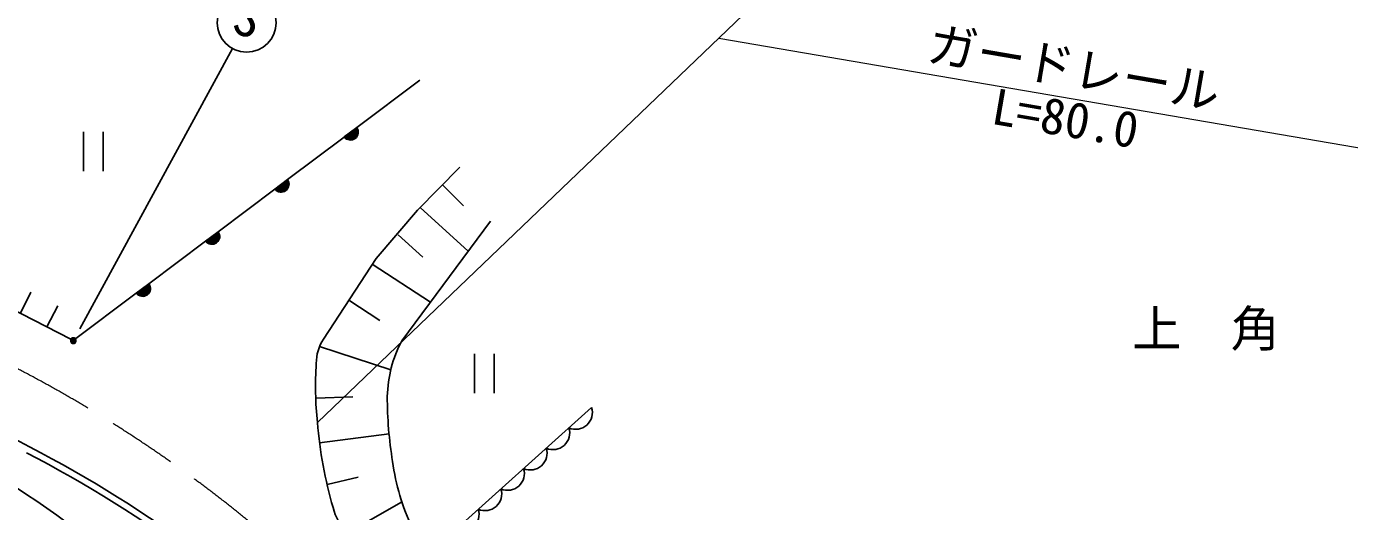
# Model space of a CAD drawing. Units: millimetres, scale not verified. Extents: x 40000 to 680000, y 20000 to 380000.
# Drawn here: x 119007 to 186267, y 295699 to 320363 of the extents above; entities that cross this region are included whole.
import ezdxf
from ezdxf.enums import TextEntityAlignment as Align

# ---------------------------------------------------------------- set-up
doc = ezdxf.new("R2010")
doc.units = ezdxf.units.MM
doc.header["$LTSCALE"] = 1000
doc.linetypes.add('CHAIN', pattern=[18.5, 12, -1.5, 3.5, -1.5])
for name, color, linetype, lineweight in [('M-BGD', 7, 'Continuous', 25), ('M-BMK', 2, 'CHAIN', 13), ('M-STR-HTXT', 7, 'Continuous', 13), ('M-STR-STRC', 7, 'Continuous', 25)]:
    doc.layers.add(name, color=color, linetype=linetype, lineweight=lineweight)
doc.layers.add('M-BMK-HTXT', color=7, linetype='Continuous')
doc.styles.add('ＭＳ ゴシック', font='')
doc.styles.get('ＭＳ ゴシック').set_extended_font_data('MS Gothic')

msp = doc.modelspace()

# ---------------------------------------------------------------- hatches: boundary and pattern name
at = {"layer": 'M-BGD'}
for points in [[(135158, 314746, 0.41421), (135718, 314667, 0.41421), (135797, 315227)], [(131636, 312097, 1), (132275, 312578)], [(128114, 309447, 0.41422), (128674, 309368, 0.41422), (128754, 309928)], [(124592, 306798, 0.41421), (125153, 306719, 0.41421), (125232, 307279)]]:
    msp.add_hatch(color=256, dxfattribs=at).paths.add_polyline_path(points)
at = {"layer": 'M-BMK'}
msp.add_hatch(color=256, dxfattribs=at).paths.add_polyline_path([(121540, 304389, 0.41421), (121390, 304539, 0.41421), (121240, 304389, 1)])

# ---------------------------------------------------------------- linework, layer by layer
at = {"layer": 'M-BGD'}
for p, q in [((135805, 315233), (138999, 317636)), ((121901, 315008), (121901, 313008)), ((122901, 315008), (122901, 313008)), ((132275, 312578), (135150, 314740)), ((128754, 309928), (131636, 312097)), ((141227, 311251), (140149, 312305)), ((139029, 311160), (141469, 308941)), ((142599, 310466), (138088, 304381)), ((125232, 307279), (128114, 309447)), ((137903, 309769), (139151, 308634)), ((139546, 306348), (136589, 308275)), ((118696, 305780), (119230, 306855)), ((121390, 304389), (124592, 306798)), ((120048, 305095), (120599, 306161)), ((135395, 306442), (136972, 305415)), ((133905, 304086), (137526, 302901)), ((141789, 303711), (141789, 301711)), ((142789, 303711), (142789, 301711)), ((133715, 301470), (135605, 301527)), ((139673, 293747), (147739, 300988)), ((137438, 299651), (133908, 299190)), ((135873, 297444), (134287, 297080)), ((138075, 296178), (135311, 294606))]:
    msp.add_line(p, q, dxfattribs=at)
for points in [[(135158, 314746, 0.41421), (135718, 314667, 0.41421), (135797, 315227)], [(131636, 312097, 1), (132275, 312578)], [(128114, 309447, 0.41422), (128674, 309368, 0.41422), (128754, 309928)], [(124592, 306798, 0.41421), (125153, 306719, 0.41421), (125232, 307279)]]:
    msp.add_lwpolyline(points, format="xyb", close=True, dxfattribs=at)
for points in [[(141030, 313206), (138892, 311020), (136779, 308567), (134103, 304459)], [(118480, 296920), (119012, 296572), (119539, 296222), (120050, 295868), (120545, 295511), (121033, 295151), (121512, 294789), (121978, 294423), (122430, 294055)]]:
    msp.add_lwpolyline(points, dxfattribs=at)
for centre, radius, start, end in [((75614, 219054), 96838, 61.87843, 75.21473), ((63428, 195148), 117851, 61.77497, 70.69381), ((135925, 303253), 2185, 146.51002, 180.50546), ((143659, 301420), 6309, 152.00405, 178.76756), ((151752, 302068), 18049, 176.29773, 185.86088), ((157589, 301528), 20238, 179.92161, 189.33897), ((146929, 300731), 849, 246.20741, 17.62855), ((156116, 302091), 22397, 184.77852, 196.04302), ((145777, 299697), 849, 246.20741, 17.62855), ((89780, 242288), 63524, 44.11548, 62.60612), ((89780, 242288), 63860, 44.10939, 62.60393), ((144625, 298662), 849, 246.20741, 17.62855), ((149021, 299784), 11505, 187.69722, 205.34884), ((143473, 297628), 849, 246.20741, 17.62855), ((142320, 296593), 849, 246.20741, 17.62855), ((137409, 296620), 2908, 194.31781, 223.83196), ((141168, 295559), 849, 246.20741, 17.62855)]:
    msp.add_arc(centre, radius, start, end, dxfattribs=at)
at = {"layer": 'M-BMK'}
msp.add_lwpolyline([(121540, 304389, 0.41421), (121390, 304539, 0.41421), (121240, 304389, 1)], format="xyb", close=True, dxfattribs=at)
msp.add_arc((87002, 242341), 68339, 43.5532, 71.80918, dxfattribs=at)
at = {"layer": 'M-STR-HTXT'}
for p, q in [((133797, 300225), (155826, 321319)), ((154209, 319770), (190271, 313582))]:
    msp.add_line(p, q, dxfattribs=at)
at = {"layer": 'M-STR-STRC'}
msp.add_line((121727, 304986), (129480, 319238), dxfattribs=at)
msp.add_circle((130197, 320556), 1500, dxfattribs=at)

# ---------------------------------------------------------------- texts
at = {"layer": 'M-BMK-HTXT', "style": 'ＭＳ ゴシック'}
msp.add_text('上\u3000角', height=1833, dxfattribs=at).set_placement((178973, 303536), align=Align.BOTTOM_CENTER)
at = {"layer": 'M-STR-HTXT', "style": 'ＭＳ ゴシック'}
for s, p in [('ガードレール', (172018, 316815)), ('L=80.0', (171579, 314252))]:
    msp.add_text(s, height=1833, rotation=350.262, dxfattribs=at).set_placement(p, align=Align.BOTTOM_CENTER)
at = {"layer": 'M-STR-STRC', "style": 'ＭＳ ゴシック'}
msp.add_text('S', height=1833, rotation=331.397, dxfattribs=at).set_placement((129625, 319450), align=Align.BOTTOM_CENTER)

doc.saveas('drawing.dxf')
